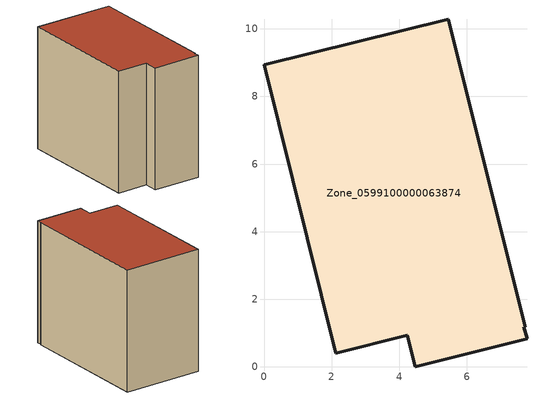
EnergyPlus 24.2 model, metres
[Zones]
Zone_0599100000063874
 floor ground (C_G): 4.23,0.94 2.12,0.41 0,8.93 5.45,10.29 7.73,1.19 7.67,1.19 7.78,0.83 4.47,0 z0
 wall outside (C_F): 5.45,10.29 0,8.93 2.12,0.41 4.23,0.94 4.47,0 7.78,0.83 7.67,1.19 7.73,1.19 5.45,10.29 z0:8.51
 roof outside (C_R): 4.47,0 7.78,0.83 7.67,1.19 7.73,1.19 5.45,10.29 0,8.93 2.12,0.41 4.23,0.94 z8.51
[BUILDING]
Pand.0599100000063874: North Axis=0; Terrain=City; Loads Convergence Tolerance Value=0.04; Temperature Convergence Tolerance Value=0.4; Solar Distribution=FullExterior; Maximum Number of Warmup Days=25; Minimum Number of Warmup Days=1
[Site:Location]
Rotterdam.The.Hague.AP_ZH_NLD Design_Conditions: Latitude=51.96; Longitude=4.45; Time Zone=1; Elevation=-4.5
[SITE:GROUNDTEMPERATURE:BUILDINGSURFACE]
18, 18, 18, 18, 18, 18, 18, 18, 18, 18, 18, 18
[MATERIAL] Thermal Absorptance=0.9; Solar Absorptance=0.7; Visible Absorptance=0.7
Name | Roughness | Thickness | Conductivity | Density | Specific Heat
G.TC.1975-1991 | MediumSmooth | 0.15 | 0.288461 | 540 | 1210
F.TC.1975-1991 | Rough | 0.3 | 0.230769 | 1920 | 840
R.TC.1975-1991 | MediumRough | 0.2 | 0.153846 | 1500 | 1000
[CONSTRUCTION]
C_G: G.TC.1975-1991
C_F: F.TC.1975-1991
C_R: R.TC.1975-1991
[ZONE]
Zone_0599100000063874: Type=1; Multiplier=1; Ceiling Height=Autocalculate; Volume=Autocalculate; Floor Area=autocalculate; Part of Total Floor Area=Yes
[ZONEINFILTRATION:DESIGNFLOWRATE]
Infil_Zone_0599100000063874: Zone or ZoneList or Space or SpaceList=Zone_0599100000063874; Schedule=AlwaysOn; Design Flow Rate Calculation Method=Flow/Area; Flow Rate per Floor Area=0.003; Constant Term Coefficient=1; Temperature Term Coefficient=0; Velocity Term Coefficient=0; Velocity Squared Term Coefficient=0
[HVACTEMPLATE:ZONE:IDEALLOADSAIRSYSTEM]
Zone_0599100000063874: Maximum Heating Supply Air Temperature=50; Minimum Cooling Supply Air Temperature=13; Maximum Heating Supply Air Humidity Ratio=0.0156; Minimum Cooling Supply Air Humidity Ratio=0.0077; Heating Limit=NoLimit; Cooling Limit=NoLimit; Dehumidification Control Type=ConstantSensibleHeatRatio; Cooling Sensible Heat Ratio=0.7; Dehumidification Setpoint=60; Humidification Control Type=None; Humidification Setpoint=30; Outdoor Air Method=None; Outdoor Air Flow Rate per Person=0.00944; Outdoor Air Flow Rate per Zone Floor Area=0; Outdoor Air Flow Rate per Zone=0; Demand Controlled Ventilation Type=None; Outdoor Air Economizer Type=NoEconomizer; Heat Recovery Type=None; Sensible Heat Recovery Effectiveness=0.7; Latent Heat Recovery Effectiveness=0.65
[ZONECONTROL:THERMOSTAT]
ThermostatControl_Zone_0599100000063874: Zone or ZoneList=Zone_0599100000063874; Control Type Schedule=DualSetpointControlType; Control 1=Thermostat_Zone_0599100000063874; Temperature Difference Between Cutout And Setpoint=0
[THERMOSTATSETPOINT:DUALSETPOINT]
Thermostat_Zone_0599100000063874: Heating Setpoint Temperature Schedule=HeatingSetpoint_Zone_0599100000063874; Cooling Setpoint Temperature Schedule=CoolingSetpoint_Zone_0599100000063874
[SCHEDULE:COMPACT]
HeatingSetpoint_Zone_0599100000063874: Through: 12/31, For: AllDays, Until: 24:00, 21
CoolingSetpoint_Zone_0599100000063874: Through: 12/31, For: AllDays, Until: 24:00, 24
DualSetpointControlType: Through: 12/31, For: AllDays, Until: 24:00, 4
AlwaysOn: Through: 12/31, For: AllDays, Until: 24:00, 1
